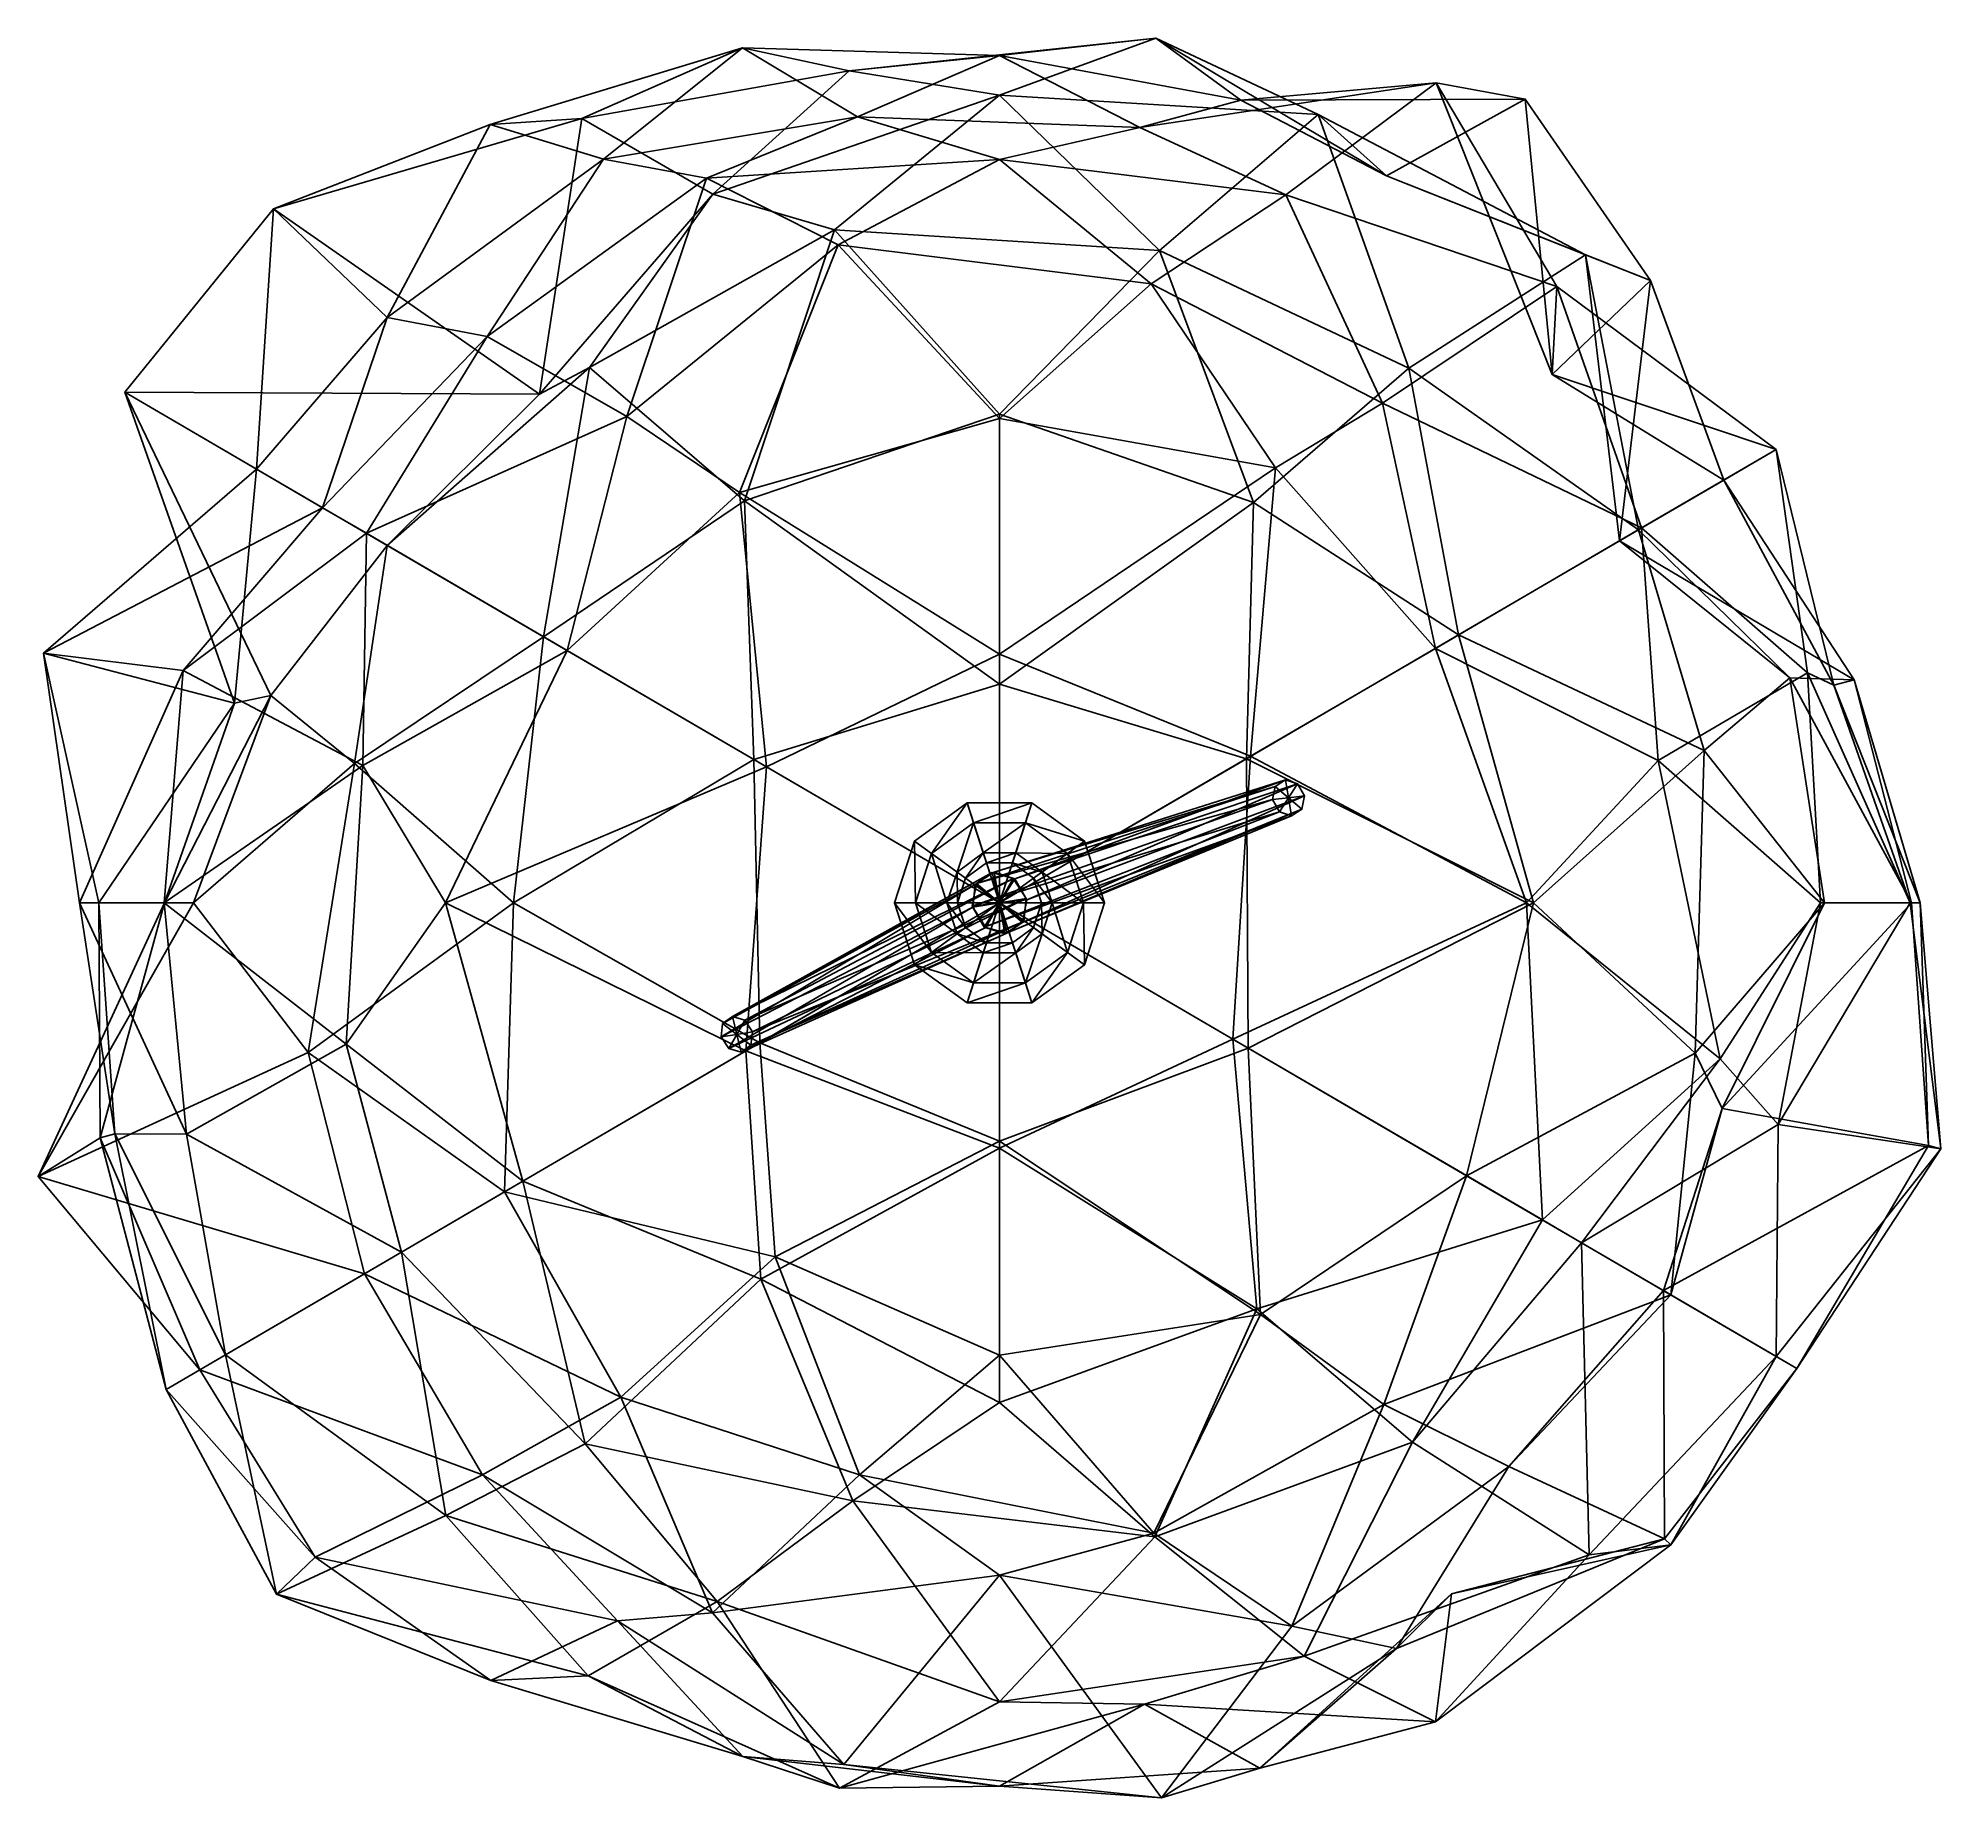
# Model space of a CAD drawing. Header units: metres. Extents: x -1.83 to 1.79, y -1.7 to 1.65.
import ezdxf

# ---------------------------------------------------------------- set-up
doc = ezdxf.new("R2010")
doc.units = ezdxf.units.M
doc.layers.add('XARCH', color=2, linetype='Continuous')

msp = doc.modelspace()

# ---------------------------------------------------------------- linework, layer by layer
at = {"layer": 'XARCH'}
for points in [[(0, 1.6124, 3.6), (0.2976, 1.6455, 3.2121), (-0.2863, 1.5831, 3.2268)], [(0.2976, 1.6455, 3.2121), (0, 1.5368, 2.7899), (-0.2863, 1.5831, 3.2268)], [(0, 1.6124, 3.6), (0.4594, 1.5271, 3.6), (0.2976, 1.6455, 3.2121)], [(0.2976, 1.6455, 3.2121), (0.6066, 1.4999, 2.8093), (0, 1.5368, 2.7899)], [(0.2976, 1.6455, 3.2121), (0.7367, 1.3833, 3.2445), (0.6066, 1.4999, 2.8093)], [(0.4594, 1.5271, 3.6), (0.7367, 1.3833, 3.2445), (0.2976, 1.6455, 3.2121)], [(-0.9692, 1.4811, 3.6), (-0.7536, 1.4151, 3.9636), (-0.4894, 1.627, 3.6)], [(-0.9692, 1.4811, 3.6), (-0.4894, 1.627, 3.6), (-0.7949, 1.4927, 3.2164)], [(-0.4894, 1.627, 3.6), (-0.2863, 1.5831, 3.2268), (-0.7949, 1.4927, 3.2164)], [(-0.7536, 1.4151, 3.9636), (-0.2705, 1.4955, 3.9526), (-0.4894, 1.627, 3.6)], [(-0.4894, 1.627, 3.6), (-0.2705, 1.4955, 3.9526), (0, 1.6124, 3.6)], [(-0.4894, 1.627, 3.6), (0, 1.6124, 3.6), (-0.2863, 1.5831, 3.2268)], [(-0.2705, 1.4955, 3.9526), (0.2669, 1.4755, 3.9478), (0, 1.6124, 3.6)], [(0, 1.6124, 3.6), (0.2669, 1.4755, 3.9478), (0.4594, 1.5271, 3.6)], [(-0.7949, 1.4927, 3.2164), (-0.2863, 1.5831, 3.2268), (-0.5455, 1.3488, 2.889)], [(-0.2863, 1.5831, 3.2268), (0, 1.5368, 2.7899), (-0.5455, 1.3488, 2.889)], [(0.2669, 1.4755, 3.9478), (0.5448, 1.3472, 4.3102), (0.831, 1.5604, 4.001)], [(0.2669, 1.4755, 3.9478), (0.831, 1.5604, 4.001), (0.4594, 1.5271, 3.6)], [(0.4594, 1.5271, 3.6), (0.831, 1.5604, 4.001), (1.0007, 1.5293, 3.6)], [(0.831, 1.5604, 4.001), (0.5448, 1.3472, 4.3102), (1.0605, 1.1726, 4.2181)], [(1.0007, 1.5293, 3.6), (0.831, 1.5604, 4.001), (1.052, 1.0054, 3.7962)], [(0.831, 1.5604, 4.001), (1.0605, 1.1726, 4.2181), (1.052, 1.0054, 3.7962)], [(-0.5455, 1.3488, 2.889), (0, 1.5368, 2.7899), (-0.3139, 1.2805, 2.4948)], [(0, 1.5368, 2.7899), (0.3043, 1.2415, 2.5284), (-0.3139, 1.2805, 2.4948)], [(0, 1.5368, 2.7899), (0.6066, 1.4999, 2.8093), (0.3043, 1.2415, 2.5284)], [(0.4594, 1.5271, 3.6), (1.0007, 1.5293, 3.6), (0.7367, 1.3833, 3.2445)], [(0.7367, 1.3833, 3.2445), (1.0007, 1.5293, 3.6), (1.2392, 1.1843, 3.3689)], [(1.052, 1.0054, 3.7962), (1.2392, 1.1843, 3.3689), (1.0007, 1.5293, 3.6)], [(-0.9692, 1.4811, 3.6), (-0.7949, 1.4927, 3.2164), (-1.382, 1.3208, 3.3423)], [(-0.7949, 1.4927, 3.2164), (-0.8754, 0.968, 3.0897), (-1.382, 1.3208, 3.3423)], [(-0.7949, 1.4927, 3.2164), (-0.5455, 1.3488, 2.889), (-0.8754, 0.968, 3.0897)], [(-0.7536, 1.4151, 3.9636), (-0.5578, 1.3792, 4.327), (-0.2705, 1.4955, 3.9526)], [(-0.5578, 1.3792, 4.327), (0, 1.4143, 4.3456), (-0.2705, 1.4955, 3.9526)], [(0, 1.4143, 4.3456), (0.2669, 1.4755, 3.9478), (-0.2705, 1.4955, 3.9526)], [(0.3043, 1.2415, 2.5284), (0.6066, 1.4999, 2.8093), (0.7793, 1.0172, 2.5842)], [(0.6066, 1.4999, 2.8093), (0.7367, 1.3833, 3.2445), (1.1154, 1.2334, 2.9498)], [(0.6066, 1.4999, 2.8093), (1.1154, 1.2334, 2.9498), (0.7793, 1.0172, 2.5842)], [(-0.9692, 1.4811, 3.6), (-1.382, 1.3208, 3.3423), (-1.1657, 1.1141, 3.8174)], [(-0.9692, 1.4811, 3.6), (-1.1657, 1.1141, 3.8174), (-0.7536, 1.4151, 3.9636)], [(0, 1.4143, 4.3456), (0.5448, 1.3472, 4.3102), (0.2669, 1.4755, 3.9478)], [(-1.1657, 1.1141, 3.8174), (-0.9748, 1.0779, 4.1682), (-0.7536, 1.4151, 3.9636)], [(-0.7536, 1.4151, 3.9636), (-0.9748, 1.0779, 4.1682), (-0.5578, 1.3792, 4.327)], [(-0.5578, 1.3792, 4.327), (-0.3069, 1.252, 4.6806), (0, 1.4143, 4.3456)], [(-0.3069, 1.252, 4.6806), (0.2887, 1.1778, 4.6165), (0, 1.4143, 4.3456)], [(0, 1.4143, 4.3456), (0.2887, 1.1778, 4.6165), (0.5448, 1.3472, 4.3102)], [(-0.9748, 1.0779, 4.1682), (-0.709, 0.9254, 4.5241), (-0.5578, 1.3792, 4.327)], [(-0.5578, 1.3792, 4.327), (-0.709, 0.9254, 4.5241), (-0.3069, 1.252, 4.6806)], [(0.7367, 1.3833, 3.2445), (1.2392, 1.1843, 3.3689), (1.1154, 1.2334, 2.9498)], [(-0.5455, 1.3488, 2.889), (-0.7805, 1.0187, 2.5827), (-0.8754, 0.968, 3.0897)], [(-0.5455, 1.3488, 2.889), (-0.3139, 1.2805, 2.4948), (-0.7805, 1.0187, 2.5827)], [(0.5448, 1.3472, 4.3102), (0.2887, 1.1778, 4.6165), (0.7287, 0.9511, 4.5498)], [(0.5448, 1.3472, 4.3102), (0.7287, 0.9511, 4.5498), (1.0605, 1.1726, 4.2181)], [(-1.382, 1.3208, 3.3423), (-0.8754, 0.968, 3.0897), (-1.6645, 0.9715, 3.0879)], [(-1.382, 1.3208, 3.3423), (-1.6645, 0.9715, 3.0879), (-1.414, 0.8254, 3.6)], [(-1.382, 1.3208, 3.3423), (-1.414, 0.8254, 3.6), (-1.1657, 1.1141, 3.8174)], [(-0.3139, 1.2805, 2.4948), (-0.4852, 0.7651, 2.3025), (-0.7805, 1.0187, 2.5827)], [(-0.3139, 1.2805, 2.4948), (0, 0.9301, 2.3164), (-0.4852, 0.7651, 2.3025)], [(-0.3139, 1.2805, 2.4948), (0.3043, 1.2415, 2.5284), (0, 0.9301, 2.3164)], [(-0.709, 0.9254, 4.5241), (-0.4951, 0.7806, 4.9238), (-0.3069, 1.252, 4.6806)], [(-0.3069, 1.252, 4.6806), (-0.4951, 0.7806, 4.9238), (0, 0.9217, 4.872)], [(-0.3069, 1.252, 4.6806), (0, 0.9217, 4.872), (0.2887, 1.1778, 4.6165)], [(0, 0.9301, 2.3164), (0.3043, 1.2415, 2.5284), (0.4831, 0.7618, 2.3081)], [(0.3043, 1.2415, 2.5284), (0.7793, 1.0172, 2.5842), (0.4831, 0.7618, 2.3081)], [(1.1154, 1.2334, 2.9498), (1.2163, 0.71, 2.7632), (0.7793, 1.0172, 2.5842)], [(1.1154, 1.2334, 2.9498), (1.2392, 1.1843, 3.3689), (1.1799, 0.6887, 3.237)], [(1.1154, 1.2334, 2.9498), (1.1799, 0.6887, 3.237), (1.2163, 0.71, 2.7632)], [(0.2887, 1.1778, 4.6165), (0, 0.9217, 4.872), (0.5252, 0.8281, 5.0044)], [(0.2887, 1.1778, 4.6165), (0.5252, 0.8281, 5.0044), (0.7287, 0.9511, 4.5498)], [(0.7287, 0.9511, 4.5498), (1.2221, 0.7134, 4.4409), (1.0605, 1.1726, 4.2181)], [(1.3784, 0.8046, 3.6), (1.2392, 1.1843, 3.3689), (1.052, 1.0054, 3.7962)], [(1.052, 1.0054, 3.7962), (1.0605, 1.1726, 4.2181), (1.478, 0.8627, 4.0548)], [(1.0605, 1.1726, 4.2181), (1.2221, 0.7134, 4.4409), (1.478, 0.8627, 4.0548)], [(1.3784, 0.8046, 3.6), (1.1799, 0.6887, 3.237), (1.2392, 1.1843, 3.3689)], [(-1.1657, 1.1141, 3.8174), (-1.414, 0.8254, 3.6), (-1.2882, 0.7519, 3.9964)], [(-1.1657, 1.1141, 3.8174), (-1.2882, 0.7519, 3.9964), (-0.9748, 1.0779, 4.1682)], [(-1.2882, 0.7519, 3.9964), (-1.2049, 0.7033, 4.429), (-0.9748, 1.0779, 4.1682)], [(-1.2049, 0.7033, 4.429), (-0.709, 0.9254, 4.5241), (-0.9748, 1.0779, 4.1682)], [(-0.7805, 1.0187, 2.5827), (-0.8676, 0.5064, 2.4691), (-1.1655, 0.6803, 2.7981)], [(-0.7805, 1.0187, 2.5827), (-1.1655, 0.6803, 2.7981), (-0.8754, 0.968, 3.0897)], [(-0.7805, 1.0187, 2.5827), (-0.4852, 0.7651, 2.3025), (-0.8676, 0.5064, 2.4691)], [(0.4831, 0.7618, 2.3081), (0.7793, 1.0172, 2.5842), (0.8734, 0.5098, 2.4616)], [(0.7793, 1.0172, 2.5842), (1.2163, 0.71, 2.7632), (0.8734, 0.5098, 2.4616)], [(1.478, 0.8627, 4.0548), (1.3784, 0.8046, 3.6), (1.052, 1.0054, 3.7962)], [(-1.6645, 0.9715, 3.0879), (-1.1655, 0.6803, 2.7981), (-1.3871, 0.3947, 3.038)], [(-0.8754, 0.968, 3.0897), (-1.1655, 0.6803, 2.7981), (-1.6645, 0.9715, 3.0879)], [(-1.6645, 0.9715, 3.0879), (-1.3871, 0.3947, 3.038), (-1.4557, 0.38, 3.3997)], [(-1.6645, 0.9715, 3.0879), (-1.4557, 0.38, 3.3997), (-1.414, 0.8254, 3.6)], [(0.7287, 0.9511, 4.5498), (0.5252, 0.8281, 5.0044), (0.8299, 0.4844, 4.6818)], [(0.7287, 0.9511, 4.5498), (0.8299, 0.4844, 4.6818), (1.2221, 0.7134, 4.4409)], [(-1.2049, 0.7033, 4.429), (-0.8227, 0.4802, 4.6723), (-0.709, 0.9254, 4.5241)], [(-0.709, 0.9254, 4.5241), (-0.8227, 0.4802, 4.6723), (-0.4951, 0.7806, 4.9238)], [(0, 0.9217, 4.872), (-0.4951, 0.7806, 4.9238), (0, 0.4734, 5.0214)], [(-0.4852, 0.7651, 2.3025), (0, 0.9301, 2.3164), (0, 0.4164, 2.3499)], [(0.4831, 0.7618, 2.3081), (0, 0.4164, 2.3499), (0, 0.9301, 2.3164)], [(0, 0.4734, 5.0214), (0.5252, 0.8281, 5.0044), (0, 0.9217, 4.872)], [(1.478, 0.8627, 4.0548), (1.2221, 0.7134, 4.4409), (1.5377, 0.4375, 4.223)], [(1.588, 0.4145, 3.8185), (1.3784, 0.8046, 3.6), (1.478, 0.8627, 4.0548)], [(1.5377, 0.4375, 4.223), (1.588, 0.4145, 3.8185), (1.478, 0.8627, 4.0548)], [(-1.414, 0.8254, 3.6), (-1.8197, 0.475, 3.8504), (-1.2882, 0.7519, 3.9964)], [(-1.4557, 0.38, 3.3997), (-1.8197, 0.475, 3.8504), (-1.414, 0.8254, 3.6)], [(0.4779, 0.279, 4.993), (0.5252, 0.8281, 5.0044), (0, 0.4734, 5.0214)], [(0.4779, 0.279, 4.993), (0.8299, 0.4844, 4.6818), (0.5252, 0.8281, 5.0044)], [(1.6263, 0.4245, 3.3762), (1.1799, 0.6887, 3.237), (1.3784, 0.8046, 3.6)], [(1.6263, 0.4245, 3.3762), (1.3784, 0.8046, 3.6), (1.588, 0.4145, 3.8185)], [(-0.8676, 0.5064, 2.4691), (-0.4852, 0.7651, 2.3025), (-0.4673, 0.2728, 2.238)], [(-0.4951, 0.7806, 4.9238), (-0.8227, 0.4802, 4.6723), (-0.4433, 0.2588, 4.8921)], [(-0.4951, 0.7806, 4.9238), (-0.4433, 0.2588, 4.8921), (0, 0.4734, 5.0214)], [(-0.4852, 0.7651, 2.3025), (0, 0.4164, 2.3499), (-0.4673, 0.2728, 2.238)], [(0.47, 0.2743, 2.2301), (0, 0.4164, 2.3499), (0.4831, 0.7618, 2.3081)], [(0.8734, 0.5098, 2.4616), (0.47, 0.2743, 2.2301), (0.4831, 0.7618, 2.3081)], [(-1.2882, 0.7519, 3.9964), (-1.8197, 0.475, 3.8504), (-1.5535, 0.442, 4.2294)], [(-1.2882, 0.7519, 3.9964), (-1.5535, 0.442, 4.2294), (-1.2049, 0.7033, 4.429)], [(-1.5535, 0.442, 4.2294), (-1.2115, 0.2618, 4.5644), (-1.2049, 0.7033, 4.429)], [(-1.2049, 0.7033, 4.429), (-1.2115, 0.2618, 4.5644), (-0.8227, 0.4802, 4.6723)], [(1.2221, 0.7134, 4.4409), (0.8299, 0.4844, 4.6818), (1.2538, 0.2709, 4.5981)], [(0.8734, 0.5098, 2.4616), (1.2163, 0.71, 2.7632), (1.3412, 0.2898, 2.5323)], [(1.2163, 0.71, 2.7632), (1.1799, 0.6887, 3.237), (1.5043, 0.428, 2.9905)], [(1.6263, 0.4245, 3.3762), (1.5043, 0.428, 2.9905), (1.1799, 0.6887, 3.237)], [(1.2163, 0.71, 2.7632), (1.5043, 0.428, 2.9905), (1.3412, 0.2898, 2.5323)], [(1.2221, 0.7134, 4.4409), (1.2538, 0.2709, 4.5981), (1.5377, 0.4375, 4.223)], [(-1.1655, 0.6803, 2.7981), (-1.2278, 0.2653, 2.6226), (-1.3871, 0.3947, 3.038)], [(-1.1655, 0.6803, 2.7981), (-0.8676, 0.5064, 2.4691), (-1.2278, 0.2653, 2.6226)], [(1.0163, 0, 2.2754), (0.47, 0.2743, 2.2301), (0.8734, 0.5098, 2.4616)], [(1.3412, 0.2898, 2.5323), (1.0163, 0, 2.2754), (0.8734, 0.5098, 2.4616)], [(-1.8197, 0.475, 3.8504), (-1.7139, 0, 3.6), (-1.7509, 0, 4.0007)], [(-1.8197, 0.475, 3.8504), (-1.7509, 0, 4.0007), (-1.5535, 0.442, 4.2294)], [(-1.4557, 0.38, 3.3997), (-1.7139, 0, 3.6), (-1.8197, 0.475, 3.8504)], [(-1.2278, 0.2653, 2.6226), (-0.8676, 0.5064, 2.4691), (-0.9251, 0, 2.3942)], [(-0.8227, 0.4802, 4.6723), (-1.2115, 0.2618, 4.5644), (-1.0541, 0, 4.9739)], [(-0.8227, 0.4802, 4.6723), (-1.0541, 0, 4.9739), (-0.4433, 0.2588, 4.8921)], [(-0.8676, 0.5064, 2.4691), (-0.4673, 0.2728, 2.238), (-0.9251, 0, 2.3942)], [(0, 0.4734, 5.0214), (-0.4433, 0.2588, 4.8921), (0, 0, 4.9706)], [(0, 0, 4.9706), (0.4779, 0.279, 4.993), (0, 0.4734, 5.0214)], [(1.0028, 0, 4.907), (0.8299, 0.4844, 4.6818), (0.4779, 0.279, 4.993)], [(1.0028, 0, 4.907), (1.2538, 0.2709, 4.5981), (0.8299, 0.4844, 4.6818)], [(-1.5535, 0.442, 4.2294), (-1.7509, 0, 4.0007), (-1.5898, 0, 4.3915)], [(-1.5535, 0.442, 4.2294), (-1.5898, 0, 4.3915), (-1.2115, 0.2618, 4.5644)], [(1.5377, 0.4375, 4.223), (1.2538, 0.2709, 4.5981), (1.5627, 0, 4.378)], [(1.5627, 0, 4.378), (1.7332, 0, 3.9966), (1.5377, 0.4375, 4.223)], [(1.7332, 0, 3.9966), (1.588, 0.4145, 3.8185), (1.5377, 0.4375, 4.223)], [(-0.4673, 0.2728, 2.238), (0, 0.4164, 2.3499), (0, 0, 2.0478)], [(0.47, 0.2743, 2.2301), (0, 0, 2.0478), (0, 0.4164, 2.3499)], [(1.3412, 0.2898, 2.5323), (1.5043, 0.428, 2.9905), (1.5702, 0, 2.8182)], [(1.7356, 0, 3.2028), (1.5702, 0, 2.8182), (1.5043, 0.428, 2.9905)], [(1.7356, 0, 3.2028), (1.5043, 0.428, 2.9905), (1.6263, 0.4245, 3.3762)], [(1.7524, 0, 3.6), (1.6263, 0.4245, 3.3762), (1.588, 0.4145, 3.8185)], [(1.7332, 0, 3.9966), (1.7524, 0, 3.6), (1.588, 0.4145, 3.8185)], [(1.7524, 0, 3.6), (1.7356, 0, 3.2028), (1.6263, 0.4245, 3.3762)], [(-1.4557, 0.38, 3.3997), (-1.589, 0, 3.2364), (-1.7139, 0, 3.6)], [(-1.3871, 0.3947, 3.038), (-1.5342, 0, 2.8362), (-1.589, 0, 3.2364)], [(-1.3871, 0.3947, 3.038), (-1.589, 0, 3.2364), (-1.4557, 0.38, 3.3997)], [(-1.3871, 0.3947, 3.038), (-1.2278, 0.2653, 2.6226), (-1.5342, 0, 2.8362)], [(1.3238, -0.2861, 2.5462), (1.0163, 0, 2.2754), (1.3412, 0.2898, 2.5323)], [(1.5702, 0, 2.8182), (1.3238, -0.2861, 2.5462), (1.3412, 0.2898, 2.5323)], [(-1.2115, 0.2618, 4.5644), (-1.5898, 0, 4.3915), (-1.2435, -0.2687, 4.5899)], [(-1.5342, 0, 2.8362), (-1.2278, 0.2653, 2.6226), (-1.3158, -0.2843, 2.5525)], [(-1.2278, 0.2653, 2.6226), (-0.9251, 0, 2.3942), (-1.3158, -0.2843, 2.5525)], [(-1.2115, 0.2618, 4.5644), (-1.2435, -0.2687, 4.5899), (-1.0541, 0, 4.9739)], [(-1.0541, 0, 4.9739), (-0.4825, -0.2816, 5.0063), (-0.4433, 0.2588, 4.8921)], [(-0.4673, 0.2728, 2.238), (-0.4564, -0.2664, 2.2698), (-0.9251, 0, 2.3942)], [(-0.4433, 0.2588, 4.8921), (-0.4825, -0.2816, 5.0063), (0, 0, 4.9706)], [(-0.4673, 0.2728, 2.238), (0, 0, 2.0478), (-0.4564, -0.2664, 2.2698)], [(0.4442, -0.2593, 4.8945), (0.4779, 0.279, 4.993), (0, 0, 4.9706)], [(0.4731, -0.2762, 2.2211), (0, 0, 2.0478), (0.47, 0.2743, 2.2301)], [(1.0028, 0, 4.907), (0.4779, 0.279, 4.993), (0.4442, -0.2593, 4.8945)], [(0.4731, -0.2762, 2.2211), (0.47, 0.2743, 2.2301), (1.0163, 0, 2.2754)], [(1.3715, -0.2964, 4.6918), (1.2538, 0.2709, 4.5981), (1.0028, 0, 4.907)], [(1.3715, -0.2964, 4.6918), (1.5627, 0, 4.378), (1.2538, 0.2709, 4.5981)], [(-0.0104, 0.0588, 1.8939), (-0.0439, 0.0373, 1.9167), (0.5244, 0.2217, 2.9097)], [(-0.0439, 0.0373, 1.9167), (0.5198, 0.1965, 2.9173), (0.5244, 0.2217, 2.9097)], [(0.0293, 0.0459, 1.8747), (-0.0104, 0.0588, 1.8939), (0.544, 0.2343, 2.8965)], [(-0.0104, 0.0588, 1.8939), (0.5244, 0.2217, 2.9097), (0.544, 0.2343, 2.8965)], [(0.0293, 0.0459, 1.8747), (0.544, 0.2343, 2.8965), (0.5671, 0.2267, 2.8853)], [(0.0518, 0.0061, 1.8703), (0.0293, 0.0459, 1.8747), (0.5671, 0.2267, 2.8853)], [(0.0518, 0.0061, 1.8703), (0.5671, 0.2267, 2.8853), (0.5802, 0.2035, 2.8827)], [(0.55, 0.2, 2.9), (0.5244, 0.2217, 2.9097), (0.5198, 0.1965, 2.9173)], [(0.55, 0.2, 2.9), (0.544, 0.2343, 2.8965), (0.5244, 0.2217, 2.9097)], [(0.55, 0.2, 2.9), (0.5671, 0.2267, 2.8853), (0.544, 0.2343, 2.8965)], [(0.55, 0.2, 2.9), (0.5802, 0.2035, 2.8827), (0.5671, 0.2267, 2.8853)], [(-0.0618, 0.1902), (-0.1618, 0.1176), (-0.1294, 0.094, 0.25)], [(0, 0), (-0.1618, 0.1176), (-0.0618, 0.1902)], [(-0.0618, 0.1902), (-0.1294, 0.094, 0.25), (-0.0494, 0.1522, 0.25)], [(0.0618, 0.1902), (-0.0618, 0.1902), (-0.0494, 0.1522, 0.25)], [(0, 0), (-0.0618, 0.1902), (0.0618, 0.1902)], [(-0.0439, 0.0373, 1.9167), (-0.0518, -0.0061, 1.9297), (0.5198, 0.1965, 2.9173)], [(-0.0518, -0.0061, 1.9297), (0.5329, 0.1733, 2.9147), (0.5198, 0.1965, 2.9173)], [(0.0618, 0.1902), (-0.0494, 0.1522, 0.25), (0.0494, 0.1522, 0.25)], [(0, 0), (0.0618, 0.1902), (0.1618, 0.1176)], [(0.0439, -0.0373, 1.8833), (0.0518, 0.0061, 1.8703), (0.5802, 0.2035, 2.8827)], [(0.0439, -0.0373, 1.8833), (0.5802, 0.2035, 2.8827), (0.5756, 0.1783, 2.8903)], [(0.1618, 0.1176), (0.0618, 0.1902), (0.0494, 0.1522, 0.25)], [(0.55, 0.2, 2.9), (0.5198, 0.1965, 2.9173), (0.5329, 0.1733, 2.9147)], [(0.55, 0.2, 2.9), (0.5329, 0.1733, 2.9147), (0.556, 0.1657, 2.9035)], [(0.55, 0.2, 2.9), (0.5756, 0.1783, 2.8903), (0.5802, 0.2035, 2.8827)], [(0.55, 0.2, 2.9), (0.556, 0.1657, 2.9035), (0.5756, 0.1783, 2.8903)], [(-0.0494, 0.1522, 0.25), (-0.1294, 0.094, 0.25), (-0.0809, 0.0588, 1.44)], [(-0.0494, 0.1522, 0.25), (-0.0809, 0.0588, 1.44), (-0.0309, 0.0951, 1.44)], [(-0.0518, -0.0061, 1.9297), (-0.0293, -0.0459, 1.9253), (0.5329, 0.1733, 2.9147)], [(0.0494, 0.1522, 0.25), (-0.0494, 0.1522, 0.25), (-0.0309, 0.0951, 1.44)], [(0.0494, 0.1522, 0.25), (-0.0309, 0.0951, 1.44), (0.0309, 0.0951, 1.44)], [(-0.0293, -0.0459, 1.9253), (0.556, 0.1657, 2.9035), (0.5329, 0.1733, 2.9147)], [(-0.0293, -0.0459, 1.9253), (0.0104, -0.0588, 1.9061), (0.556, 0.1657, 2.9035)], [(0.0104, -0.0588, 1.9061), (0.0439, -0.0373, 1.8833), (0.5756, 0.1783, 2.8903)], [(0.0104, -0.0588, 1.9061), (0.5756, 0.1783, 2.8903), (0.556, 0.1657, 2.9035)], [(0.1294, 0.094, 0.25), (0.0494, 0.1522, 0.25), (0.0309, 0.0951, 1.44)], [(0.1618, 0.1176), (0.0494, 0.1522, 0.25), (0.1294, 0.094, 0.25)], [(-0.1618, 0.1176), (-0.2, 0), (-0.16, 0, 0.25)], [(0, 0), (-0.2, 0), (-0.1618, 0.1176)], [(-0.1618, 0.1176), (-0.16, 0, 0.25), (-0.1294, 0.094, 0.25)], [(0, 0), (0.1618, 0.1176), (0.2, 0)], [(0.2, 0), (0.1618, 0.1176), (0.1294, 0.094, 0.25)], [(-0.1294, 0.094, 0.25), (-0.16, 0, 0.25), (-0.1, 0, 1.44)], [(-0.1294, 0.094, 0.25), (-0.1, 0, 1.44), (-0.0809, 0.0588, 1.44)], [(-0.0309, 0.0951, 1.44), (-0.0809, 0.0588, 1.44), (-0.0647, 0.047, 2.4)], [(-0.0309, 0.0951, 1.44), (-0.0647, 0.047, 2.4), (-0.0247, 0.0761, 2.4)], [(0, 0, 2.4), (-0.0247, 0.0761, 2.4), (-0.0647, 0.047, 2.4)], [(0.0309, 0.0951, 1.44), (-0.0309, 0.0951, 1.44), (-0.0247, 0.0761, 2.4)], [(0.0309, 0.0951, 1.44), (-0.0247, 0.0761, 2.4), (0.0247, 0.0761, 2.4)], [(0, 0, 2.4), (0.0247, 0.0761, 2.4), (-0.0247, 0.0761, 2.4)], [(0, 0, 2.4), (0.0647, 0.047, 2.4), (0.0247, 0.0761, 2.4)], [(0.0809, 0.0588, 1.44), (0.0309, 0.0951, 1.44), (0.0247, 0.0761, 2.4)], [(0.0809, 0.0588, 1.44), (0.0247, 0.0761, 2.4), (0.0647, 0.047, 2.4)], [(0.1294, 0.094, 0.25), (0.0309, 0.0951, 1.44), (0.0809, 0.0588, 1.44)], [(0.16, 0, 0.25), (0.1294, 0.094, 0.25), (0.0809, 0.0588, 1.44)], [(0.2, 0), (0.1294, 0.094, 0.25), (0.16, 0, 0.25)], [(-0.0142, 0.0577, 2.1082), (-0.0461, 0.035, 2.0842), (-0.5269, -0.2296, 2.9908)], [(-0.0142, 0.0577, 2.1082), (-0.5269, -0.2296, 2.9908), (-0.5083, -0.2163, 3.0048)], [(0.026, 0.0466, 2.1274), (-0.0142, 0.0577, 2.1082), (-0.5083, -0.2163, 3.0048)], [(0.026, 0.0466, 2.1274), (-0.5083, -0.2163, 3.0048), (-0.4848, -0.2228, 3.016)], [(0.051, 0.0082, 2.1306), (0.026, 0.0466, 2.1274), (-0.4848, -0.2228, 3.016)], [(-0.0809, 0.0588, 1.44), (-0.1, 0, 1.44), (-0.08, 0, 2.4)], [(-0.0809, 0.0588, 1.44), (-0.08, 0, 2.4), (-0.0647, 0.047, 2.4)], [(0, 0, 2.4), (-0.0647, 0.047, 2.4), (-0.08, 0, 2.4)], [(0, 0, 1.9), (-0.0518, -0.0061, 1.9297), (-0.0439, 0.0373, 1.9167)], [(0, 0, 2.1), (-0.0461, 0.035, 2.0842), (-0.0142, 0.0577, 2.1082)], [(0, 0, 1.9), (-0.0439, 0.0373, 1.9167), (-0.0104, 0.0588, 1.8939)], [(0, 0, 2.1), (-0.0142, 0.0577, 2.1082), (0.026, 0.0466, 2.1274)], [(0, 0, 1.9), (-0.0104, 0.0588, 1.8939), (0.0293, 0.0459, 1.8747)], [(0, 0, 2.4), (0.08, 0, 2.4), (0.0647, 0.047, 2.4)], [(0, 0, 2.1), (0.026, 0.0466, 2.1274), (0.051, 0.0082, 2.1306)], [(0, 0, 1.9), (0.0293, 0.0459, 1.8747), (0.0518, 0.0061, 1.8703)], [(0.1, 0, 1.44), (0.0809, 0.0588, 1.44), (0.0647, 0.047, 2.4)], [(0.1, 0, 1.44), (0.0647, 0.047, 2.4), (0.08, 0, 2.4)], [(0.16, 0, 0.25), (0.0809, 0.0588, 1.44), (0.1, 0, 1.44)], [(-1.589, 0, 3.2364), (-1.5342, 0, 2.8362), (-1.8298, -0.5206, 2.8587)], [(-1.589, 0, 3.2364), (-1.8298, -0.5206, 2.8587), (-1.7117, -0.4468, 3.3645)], [(-1.3158, -0.2843, 2.5525), (-1.8298, -0.5206, 2.8587), (-1.5342, 0, 2.8362)], [(-1.5898, 0, 4.3915), (-1.7509, 0, 4.0007), (-1.547, -0.4402, 4.2268)], [(-1.7509, 0, 4.0007), (-1.7139, 0, 3.6), (-1.6835, -0.4395, 3.8317)], [(-1.7509, 0, 4.0007), (-1.6835, -0.4395, 3.8317), (-1.547, -0.4402, 4.2268)], [(-1.7139, 0, 3.6), (-1.589, 0, 3.2364), (-1.7117, -0.4468, 3.3645)], [(-1.7139, 0, 3.6), (-1.7117, -0.4468, 3.3645), (-1.6835, -0.4395, 3.8317)], [(-1.547, -0.4402, 4.2268), (-1.2435, -0.2687, 4.5899), (-1.5898, 0, 4.3915)], [(-1.3158, -0.2843, 2.5525), (-0.9251, 0, 2.3942), (-0.9418, -0.5497, 2.3725)], [(-1.0541, 0, 4.9739), (-1.2435, -0.2687, 4.5899), (-0.9069, -0.5293, 4.782)], [(-1.0541, 0, 4.9739), (-0.9069, -0.5293, 4.782), (-0.4825, -0.2816, 5.0063)], [(-0.9251, 0, 2.3942), (-0.4564, -0.2664, 2.2698), (-0.9418, -0.5497, 2.3725)], [(-0.0461, 0.035, 2.0842), (-0.051, -0.0082, 2.0694), (-0.5297, -0.2548, 2.9822)], [(-0.0461, 0.035, 2.0842), (-0.5297, -0.2548, 2.9822), (-0.5269, -0.2296, 2.9908)], [(0.051, 0.0082, 2.1306), (-0.4848, -0.2228, 3.016), (-0.4703, -0.2452, 3.0178)], [(0, 0, 4.9706), (-0.4825, -0.2816, 5.0063), (0, -0.4663, 5.0001)], [(0.0461, -0.035, 2.1158), (0.051, 0.0082, 2.1306), (-0.4703, -0.2452, 3.0178)], [(-0.4564, -0.2664, 2.2698), (0, 0, 2.0478), (0, -0.4533, 2.2389)], [(-0.2, 0), (-0.1618, -0.1176), (-0.1294, -0.094, 0.25)], [(-0.2, 0), (-0.1294, -0.094, 0.25), (-0.16, 0, 0.25)], [(0, 0), (-0.1618, -0.1176), (-0.2, 0)], [(0, 0), (-0.0618, -0.1902), (-0.1618, -0.1176)], [(-0.16, 0, 0.25), (-0.1294, -0.094, 0.25), (-0.0809, -0.0588, 1.44)], [(-0.16, 0, 0.25), (-0.0809, -0.0588, 1.44), (-0.1, 0, 1.44)], [(-0.1, 0, 1.44), (-0.0809, -0.0588, 1.44), (-0.0647, -0.047, 2.4)], [(-0.1, 0, 1.44), (-0.0647, -0.047, 2.4), (-0.08, 0, 2.4)], [(0, 0, 2.4), (-0.08, 0, 2.4), (-0.0647, -0.047, 2.4)], [(0, 0, 2.4), (-0.0647, -0.047, 2.4), (-0.0247, -0.0761, 2.4)], [(0, 0), (0.0618, -0.1902), (-0.0618, -0.1902)], [(0, 0, 1.9), (-0.0293, -0.0459, 1.9253), (-0.0518, -0.0061, 1.9297)], [(0, 0, 2.1), (-0.051, -0.0082, 2.0694), (-0.0461, 0.035, 2.0842)], [(0, 0, 2.1), (-0.026, -0.0466, 2.0726), (-0.051, -0.0082, 2.0694)], [(0, 0, 1.9), (0.0104, -0.0588, 1.9061), (-0.0293, -0.0459, 1.9253)], [(0, 0, 2.1), (0.0142, -0.0577, 2.0918), (-0.026, -0.0466, 2.0726)], [(0, 0, 2.4), (-0.0247, -0.0761, 2.4), (0.0247, -0.0761, 2.4)], [(0, 0, 2.1), (0.051, 0.0082, 2.1306), (0.0461, -0.035, 2.1158)], [(0, 0, 1.9), (0.0518, 0.0061, 1.8703), (0.0439, -0.0373, 1.8833)], [(0, 0), (0.1618, -0.1176), (0.0618, -0.1902)], [(0, 0), (0.2, 0), (0.1618, -0.1176)], [(0, 0, 2.4), (0.0247, -0.0761, 2.4), (0.0647, -0.047, 2.4)], [(0, 0, 2.4), (0.0647, -0.047, 2.4), (0.08, 0, 2.4)], [(0, -0.4663, 5.0001), (0.4442, -0.2593, 4.8945), (0, 0, 4.9706)], [(0.4731, -0.2762, 2.2211), (0, -0.4533, 2.2389), (0, 0, 2.0478)], [(0, 0, 1.9), (0.0439, -0.0373, 1.8833), (0.0104, -0.0588, 1.9061)], [(0, 0, 2.1), (0.0461, -0.035, 2.1158), (0.0142, -0.0577, 2.0918)], [(0.0809, -0.0588, 1.44), (0.08, 0, 2.4), (0.0647, -0.047, 2.4)], [(0.0809, -0.0588, 1.44), (0.1, 0, 1.44), (0.08, 0, 2.4)], [(0.1294, -0.094, 0.25), (0.1, 0, 1.44), (0.0809, -0.0588, 1.44)], [(0.1294, -0.094, 0.25), (0.16, 0, 0.25), (0.1, 0, 1.44)], [(0.1618, -0.1176), (0.16, 0, 0.25), (0.1294, -0.094, 0.25)], [(0.1618, -0.1176), (0.2, 0), (0.16, 0, 0.25)], [(1.0334, -0.6032, 4.947), (1.0028, 0, 4.907), (0.4442, -0.2593, 4.8945)], [(0.889, -0.5189, 2.4413), (0.4731, -0.2762, 2.2211), (1.0163, 0, 2.2754)], [(1.3238, -0.2861, 2.5462), (0.889, -0.5189, 2.4413), (1.0163, 0, 2.2754)], [(1.0334, -0.6032, 4.947), (1.3715, -0.2964, 4.6918), (1.0028, 0, 4.907)], [(1.3755, -0.3914, 3.0427), (1.3238, -0.2861, 2.5462), (1.5702, 0, 2.8182)], [(1.482, -0.4217, 4.2005), (1.5627, 0, 4.378), (1.3715, -0.2964, 4.6918)], [(1.3755, -0.3914, 3.0427), (1.5702, 0, 2.8182), (1.7356, 0, 3.2028)], [(1.3755, -0.3914, 3.0427), (1.7356, 0, 3.2028), (1.7682, -0.4616, 3.3567)], [(1.482, -0.4217, 4.2005), (1.7332, 0, 3.9966), (1.5627, 0, 4.378)], [(1.7917, -0.4677, 3.8465), (1.7332, 0, 3.9966), (1.482, -0.4217, 4.2005)], [(1.7917, -0.4677, 3.8465), (1.7524, 0, 3.6), (1.7332, 0, 3.9966)], [(1.7682, -0.4616, 3.3567), (1.7356, 0, 3.2028), (1.7524, 0, 3.6)], [(1.7682, -0.4616, 3.3567), (1.7524, 0, 3.6), (1.7917, -0.4677, 3.8465)], [(-0.051, -0.0082, 2.0694), (-0.5152, -0.2772, 2.984), (-0.5297, -0.2548, 2.9822)], [(-0.051, -0.0082, 2.0694), (-0.026, -0.0466, 2.0726), (-0.5152, -0.2772, 2.984)], [(0.0142, -0.0577, 2.0918), (0.0461, -0.035, 2.1158), (-0.4731, -0.2704, 3.0092)], [(0.0461, -0.035, 2.1158), (-0.4703, -0.2452, 3.0178), (-0.4731, -0.2704, 3.0092)], [(-0.026, -0.0466, 2.0726), (-0.4917, -0.2837, 2.9952), (-0.5152, -0.2772, 2.984)], [(-0.026, -0.0466, 2.0726), (0.0142, -0.0577, 2.0918), (-0.4917, -0.2837, 2.9952)], [(0.0142, -0.0577, 2.0918), (-0.4731, -0.2704, 3.0092), (-0.4917, -0.2837, 2.9952)], [(-0.1294, -0.094, 0.25), (-0.0309, -0.0951, 1.44), (-0.0809, -0.0588, 1.44)], [(-0.0809, -0.0588, 1.44), (-0.0247, -0.0761, 2.4), (-0.0647, -0.047, 2.4)], [(-0.0809, -0.0588, 1.44), (-0.0309, -0.0951, 1.44), (-0.0247, -0.0761, 2.4)], [(0.0309, -0.0951, 1.44), (0.0647, -0.047, 2.4), (0.0247, -0.0761, 2.4)], [(0.0309, -0.0951, 1.44), (0.0809, -0.0588, 1.44), (0.0647, -0.047, 2.4)], [(0.0494, -0.1522, 0.25), (0.0809, -0.0588, 1.44), (0.0309, -0.0951, 1.44)], [(0.0494, -0.1522, 0.25), (0.1294, -0.094, 0.25), (0.0809, -0.0588, 1.44)], [(-0.1618, -0.1176), (-0.0494, -0.1522, 0.25), (-0.1294, -0.094, 0.25)], [(-0.1294, -0.094, 0.25), (-0.0494, -0.1522, 0.25), (-0.0309, -0.0951, 1.44)], [(-0.0494, -0.1522, 0.25), (0.0494, -0.1522, 0.25), (0.0309, -0.0951, 1.44)], [(-0.0494, -0.1522, 0.25), (0.0309, -0.0951, 1.44), (-0.0309, -0.0951, 1.44)], [(-0.0309, -0.0951, 1.44), (0.0309, -0.0951, 1.44), (0.0247, -0.0761, 2.4)], [(-0.0309, -0.0951, 1.44), (0.0247, -0.0761, 2.4), (-0.0247, -0.0761, 2.4)], [(0.0618, -0.1902), (0.1294, -0.094, 0.25), (0.0494, -0.1522, 0.25)], [(0.0618, -0.1902), (0.1618, -0.1176), (0.1294, -0.094, 0.25)], [(-0.1618, -0.1176), (-0.0618, -0.1902), (-0.0494, -0.1522, 0.25)], [(-0.0618, -0.1902), (0.0618, -0.1902), (0.0494, -0.1522, 0.25)], [(-0.0618, -0.1902), (0.0494, -0.1522, 0.25), (-0.0494, -0.1522, 0.25)], [(-0.5, -0.25, 3), (-0.5083, -0.2163, 3.0048), (-0.5269, -0.2296, 2.9908)], [(-0.5, -0.25, 3), (-0.4848, -0.2228, 3.016), (-0.5083, -0.2163, 3.0048)], [(-0.5, -0.25, 3), (-0.5269, -0.2296, 2.9908), (-0.5297, -0.2548, 2.9822)], [(-0.5, -0.25, 3), (-0.5297, -0.2548, 2.9822), (-0.5152, -0.2772, 2.984)], [(-0.5, -0.25, 3), (-0.5152, -0.2772, 2.984), (-0.4917, -0.2837, 2.9952)], [(-0.5, -0.25, 3), (-0.4703, -0.2452, 3.0178), (-0.4848, -0.2228, 3.016)], [(-0.5, -0.25, 3), (-0.4731, -0.2704, 3.0092), (-0.4703, -0.2452, 3.0178)], [(-0.5, -0.25, 3), (-0.4917, -0.2837, 2.9952), (-0.4731, -0.2704, 3.0092)], [(-1.2086, -0.7054, 2.7685), (-1.8298, -0.5206, 2.8587), (-1.3158, -0.2843, 2.5525)], [(-1.1382, -0.6644, 4.3831), (-1.2435, -0.2687, 4.5899), (-1.547, -0.4402, 4.2268)], [(-0.9418, -0.5497, 2.3725), (-1.2086, -0.7054, 2.7685), (-1.3158, -0.2843, 2.5525)], [(-1.1382, -0.6644, 4.3831), (-0.9069, -0.5293, 4.782), (-1.2435, -0.2687, 4.5899)], [(-0.9418, -0.5497, 2.3725), (-0.4564, -0.2664, 2.2698), (-0.4268, -0.673, 2.4586)], [(-0.4825, -0.2816, 5.0063), (-0.9069, -0.5293, 4.782), (-0.454, -0.7159, 4.814)], [(-0.4825, -0.2816, 5.0063), (-0.454, -0.7159, 4.814), (0, -0.4663, 5.0001)], [(-0.4564, -0.2664, 2.2698), (0, -0.4533, 2.2389), (-0.4268, -0.673, 2.4586)], [(0.4897, -0.7722, 4.9095), (0.4442, -0.2593, 4.8945), (0, -0.4663, 5.0001)], [(0.4967, -0.7832, 2.2717), (0, -0.4533, 2.2389), (0.4731, -0.2762, 2.2211)], [(0.4897, -0.7722, 4.9095), (1.0334, -0.6032, 4.947), (0.4442, -0.2593, 4.8945)], [(0.889, -0.5189, 2.4413), (0.4967, -0.7832, 2.2717), (0.4731, -0.2762, 2.2211)], [(1.2774, -0.7456, 2.7211), (0.889, -0.5189, 2.4413), (1.3238, -0.2861, 2.5462)], [(1.2774, -0.7456, 2.7211), (1.3238, -0.2861, 2.5462), (1.3755, -0.3914, 3.0427)], [(1.1074, -0.6464, 4.3619), (1.3715, -0.2964, 4.6918), (1.0334, -0.6032, 4.947)], [(1.482, -0.4217, 4.2005), (1.3715, -0.2964, 4.6918), (1.1074, -0.6464, 4.3619)], [(1.2637, -0.7376, 3.2112), (1.2774, -0.7456, 2.7211), (1.3755, -0.3914, 3.0427)], [(1.2637, -0.7376, 3.2112), (1.3755, -0.3914, 3.0427), (1.7682, -0.4616, 3.3567)], [(1.4784, -0.8629, 4.0549), (1.482, -0.4217, 4.2005), (1.1074, -0.6464, 4.3619)], [(1.4784, -0.8629, 4.0549), (1.7917, -0.4677, 3.8465), (1.482, -0.4217, 4.2005)], [(-1.7117, -0.4468, 3.3645), (-1.8298, -0.5206, 2.8587), (-1.5222, -0.8885, 3.1316)], [(-1.7117, -0.4468, 3.3645), (-1.586, -0.9257, 3.6), (-1.6835, -0.4395, 3.8317)], [(-1.7117, -0.4468, 3.3645), (-1.5222, -0.8885, 3.1316), (-1.586, -0.9257, 3.6)], [(-1.547, -0.4402, 4.2268), (-1.6835, -0.4395, 3.8317), (-1.4733, -0.86, 4.0533)], [(-1.6835, -0.4395, 3.8317), (-1.586, -0.9257, 3.6), (-1.4733, -0.86, 4.0533)], [(-1.4733, -0.86, 4.0533), (-1.1382, -0.6644, 4.3831), (-1.547, -0.4402, 4.2268)], [(0, -0.4663, 5.0001), (-0.454, -0.7159, 4.814), (0, -0.9504, 4.9116)], [(-0.4268, -0.673, 2.4586), (0, -0.4533, 2.2389), (0, -0.8602, 2.4129)], [(0.4967, -0.7832, 2.2717), (0, -0.8602, 2.4129), (0, -0.4533, 2.2389)], [(0, -0.9504, 4.9116), (0.4897, -0.7722, 4.9095), (0, -0.4663, 5.0001)], [(1.2637, -0.7376, 3.2112), (1.7682, -0.4616, 3.3567), (1.5177, -0.8859, 3.6)], [(1.5177, -0.8859, 3.6), (1.7917, -0.4677, 3.8465), (1.4784, -0.8629, 4.0549)], [(1.7682, -0.4616, 3.3567), (1.7917, -0.4677, 3.8465), (1.5177, -0.8859, 3.6)], [(-1.2086, -0.7054, 2.7685), (-1.5222, -0.8885, 3.1316), (-1.8298, -0.5206, 2.8587)], [(-0.7884, -1.029, 4.6276), (-0.9069, -0.5293, 4.782), (-1.1382, -0.6644, 4.3831)], [(-0.7884, -1.029, 4.6276), (-0.454, -0.7159, 4.814), (-0.9069, -0.5293, 4.782)], [(0.7313, -0.9545, 2.6468), (0.4967, -0.7832, 2.2717), (0.889, -0.5189, 2.4413)], [(0.7313, -0.9545, 2.6468), (0.889, -0.5189, 2.4413), (1.2774, -0.7456, 2.7211)], [(-0.7205, -0.9404, 2.6608), (-1.2086, -0.7054, 2.7685), (-0.9418, -0.5497, 2.3725)], [(-0.4268, -0.673, 2.4586), (-0.7205, -0.9404, 2.6608), (-0.9418, -0.5497, 2.3725)], [(0.7861, -1.026, 4.6246), (1.0334, -0.6032, 4.947), (0.4897, -0.7722, 4.9095)], [(1.1074, -0.6464, 4.3619), (1.0334, -0.6032, 4.947), (0.7861, -1.026, 4.6246)], [(1.1074, -0.6464, 4.3619), (0.7861, -1.026, 4.6246), (1.1219, -1.2406, 4.254)], [(1.4784, -0.8629, 4.0549), (1.1074, -0.6464, 4.3619), (1.1219, -1.2406, 4.254)], [(-1.054, -1.1655, 4.2144), (-1.1382, -0.6644, 4.3831), (-1.4733, -0.86, 4.0533)], [(-0.7884, -1.029, 4.6276), (-1.1382, -0.6644, 4.3831), (-1.054, -1.1655, 4.2144)], [(-0.2667, -1.088, 2.6609), (-0.7205, -0.9404, 2.6608), (-0.4268, -0.673, 2.4586)], [(0, -0.8602, 2.4129), (-0.2667, -1.088, 2.6609), (-0.4268, -0.673, 2.4586)], [(-0.9839, -1.088, 3.0265), (-1.5222, -0.8885, 3.1316), (-1.2086, -0.7054, 2.7685)], [(-0.9839, -1.088, 3.0265), (-1.2086, -0.7054, 2.7685), (-0.7205, -0.9404, 2.6608)], [(-0.2789, -1.1376, 4.5819), (-0.454, -0.7159, 4.814), (-0.7884, -1.029, 4.6276)], [(-0.2789, -1.1376, 4.5819), (0, -0.9504, 4.9116), (-0.454, -0.7159, 4.814)], [(0.7313, -0.9545, 2.6468), (1.2774, -0.7456, 2.7211), (0.9695, -1.072, 3.0349)], [(1.2657, -1.2097, 3.3639), (0.9695, -1.072, 3.0349), (1.2637, -0.7376, 3.2112)], [(0.9695, -1.072, 3.0349), (1.2774, -0.7456, 2.7211), (1.2637, -0.7376, 3.2112)], [(1.2657, -1.2097, 3.3639), (1.2637, -0.7376, 3.2112), (1.5177, -0.8859, 3.6)], [(0.2956, -1.2059, 4.6408), (0.4897, -0.7722, 4.9095), (0, -0.9504, 4.9116)], [(0.2939, -1.1989, 2.5653), (0, -0.8602, 2.4129), (0.4967, -0.7832, 2.2717)], [(0.2939, -1.1989, 2.5653), (0.4967, -0.7832, 2.2717), (0.7313, -0.9545, 2.6468)], [(0.7861, -1.026, 4.6246), (0.4897, -0.7722, 4.9095), (0.2956, -1.2059, 4.6408)], [(-1.4733, -0.86, 4.0533), (-1.586, -0.9257, 3.6), (-1.3762, -1.3152, 3.8567)], [(-1.3762, -1.3152, 3.8567), (-1.054, -1.1655, 4.2144), (-1.4733, -0.86, 4.0533)], [(0.2939, -1.1989, 2.5653), (-0.2667, -1.088, 2.6609), (0, -0.8602, 2.4129)], [(1.2779, -1.2213, 3.8383), (1.4784, -0.8629, 4.0549), (1.1219, -1.2406, 4.254)], [(1.2779, -1.2213, 3.8383), (1.5177, -0.8859, 3.6), (1.4784, -0.8629, 4.0549)], [(-1.586, -0.9257, 3.6), (-1.5222, -0.8885, 3.1316), (-1.3027, -1.245, 3.357)], [(-0.9839, -1.088, 3.0265), (-1.3027, -1.245, 3.357), (-1.5222, -0.8885, 3.1316)], [(1.2657, -1.2097, 3.3639), (1.5177, -0.8859, 3.6), (1.2779, -1.2213, 3.8383)], [(-1.586, -0.9257, 3.6), (-1.3027, -1.245, 3.357), (-1.3762, -1.3152, 3.8567)], [(-0.5462, -1.3506, 2.8881), (-0.9839, -1.088, 3.0265), (-0.7205, -0.9404, 2.6608)], [(-0.2667, -1.088, 2.6609), (-0.5462, -1.3506, 2.8881), (-0.7205, -0.9404, 2.6608)], [(0.2956, -1.2059, 4.6408), (0, -0.9504, 4.9116), (-0.2789, -1.1376, 4.5819)], [(0.5565, -1.3761, 2.8746), (0.2939, -1.1989, 2.5653), (0.7313, -0.9545, 2.6468)], [(0.5565, -1.3761, 2.8746), (0.7313, -0.9545, 2.6468), (0.9695, -1.072, 3.0349)], [(-0.5375, -1.3289, 4.3005), (-0.7884, -1.029, 4.6276), (-1.054, -1.1655, 4.2144)], [(-0.5375, -1.3289, 4.3005), (-0.2789, -1.1376, 4.5819), (-0.7884, -1.029, 4.6276)], [(0.5795, -1.433, 4.3554), (0.7861, -1.026, 4.6246), (0.2956, -1.2059, 4.6408)], [(1.1219, -1.2406, 4.254), (0.7861, -1.026, 4.6246), (0.5795, -1.433, 4.3554)], [(0.7555, -1.4186, 3.2355), (0.5565, -1.3761, 2.8746), (0.9695, -1.072, 3.0349)], [(0.7555, -1.4186, 3.2355), (0.9695, -1.072, 3.0349), (1.2657, -1.2097, 3.3639)], [(-0.7273, -1.3657, 3.2491), (-1.3027, -1.245, 3.357), (-0.9839, -1.088, 3.0265)], [(-0.5462, -1.3506, 2.8881), (-0.7273, -1.3657, 3.2491), (-0.9839, -1.088, 3.0265)], [(0, -1.2792, 2.9257), (-0.5462, -1.3506, 2.8881), (-0.2667, -1.088, 2.6609)], [(0, -1.2792, 2.9257), (-0.2667, -1.088, 2.6609), (0.2939, -1.1989, 2.5653)], [(0, -1.5202, 4.4014), (-0.2789, -1.1376, 4.5819), (-0.5375, -1.3289, 4.3005)], [(0.2956, -1.2059, 4.6408), (-0.2789, -1.1376, 4.5819), (0, -1.5202, 4.4014)], [(-0.7829, -1.4702, 3.9778), (-1.054, -1.1655, 4.2144), (-1.3762, -1.3152, 3.8567)], [(-0.7829, -1.4702, 3.9778), (-0.5375, -1.3289, 4.3005), (-1.054, -1.1655, 4.2144)], [(0.5565, -1.3761, 2.8746), (0, -1.2792, 2.9257), (0.2939, -1.1989, 2.5653)], [(0.5795, -1.433, 4.3554), (0.2956, -1.2059, 4.6408), (0, -1.5202, 4.4014)], [(0.86, -1.3142, 3.6), (0.7555, -1.4186, 3.2355), (1.2657, -1.2097, 3.3639)], [(0.86, -1.3142, 3.6), (1.2779, -1.2213, 3.8383), (0.8297, -1.558, 4.0004)], [(1.2779, -1.2213, 3.8383), (1.1219, -1.2406, 4.254), (0.8297, -1.558, 4.0004)], [(0.86, -1.3142, 3.6), (1.2657, -1.2097, 3.3639), (1.2779, -1.2213, 3.8383)], [(-1.3762, -1.3152, 3.8567), (-1.3027, -1.245, 3.357), (-0.9682, -1.4796, 3.6)], [(-0.7273, -1.3657, 3.2491), (-0.9682, -1.4796, 3.6), (-1.3027, -1.245, 3.357)], [(0.8297, -1.558, 4.0004), (1.1219, -1.2406, 4.254), (0.5795, -1.433, 4.3554)], [(-0.2965, -1.6394, 3.2135), (-0.5462, -1.3506, 2.8881), (0, -1.2792, 2.9257)], [(-0.2965, -1.6394, 3.2135), (0, -1.2792, 2.9257), (0.308, -1.7028, 3.1986)], [(0.308, -1.7028, 3.1986), (0, -1.2792, 2.9257), (0.5565, -1.3761, 2.8746)], [(-0.9682, -1.4796, 3.6), (-0.7829, -1.4702, 3.9778), (-1.3762, -1.3152, 3.8567)], [(-0.3046, -1.684, 3.997), (-0.5375, -1.3289, 4.3005), (-0.7829, -1.4702, 3.9778)], [(0, -1.5202, 4.4014), (-0.5375, -1.3289, 4.3005), (-0.3046, -1.684, 3.997)], [(0.86, -1.3142, 3.6), (0.8297, -1.558, 4.0004), (0.4952, -1.6462, 3.6)], [(0.86, -1.3142, 3.6), (0.4952, -1.6462, 3.6), (0.7555, -1.4186, 3.2355)], [(-0.4885, -1.624, 3.6), (-0.9682, -1.4796, 3.6), (-0.7273, -1.3657, 3.2491)], [(-0.2965, -1.6394, 3.2135), (-0.7273, -1.3657, 3.2491), (-0.5462, -1.3506, 2.8881)], [(-0.4885, -1.624, 3.6), (-0.7273, -1.3657, 3.2491), (-0.2965, -1.6394, 3.2135)], [(0.7555, -1.4186, 3.2355), (0.308, -1.7028, 3.1986), (0.5565, -1.3761, 2.8746)], [(0.5795, -1.433, 4.3554), (0, -1.5202, 4.4014), (0.2757, -1.5242, 3.9593)], [(0.8297, -1.558, 4.0004), (0.5795, -1.433, 4.3554), (0.2757, -1.5242, 3.9593)], [(0.4952, -1.6462, 3.6), (0.308, -1.7028, 3.1986), (0.7555, -1.4186, 3.2355)], [(-0.4885, -1.624, 3.6), (-0.7829, -1.4702, 3.9778), (-0.9682, -1.4796, 3.6)], [(-0.3046, -1.684, 3.997), (-0.7829, -1.4702, 3.9778), (-0.4885, -1.624, 3.6)], [(0, -1.5202, 4.4014), (-0.3046, -1.684, 3.997), (0.2757, -1.5242, 3.9593)], [(0.2757, -1.5242, 3.9593), (-0.3046, -1.684, 3.997), (0, -1.6806, 3.6)], [(0.4952, -1.6462, 3.6), (0.2757, -1.5242, 3.9593), (0, -1.6806, 3.6)], [(0.8297, -1.558, 4.0004), (0.2757, -1.5242, 3.9593), (0.4952, -1.6462, 3.6)], [(0, -1.6806, 3.6), (-0.3046, -1.684, 3.997), (-0.4885, -1.624, 3.6)], [(0, -1.6806, 3.6), (-0.4885, -1.624, 3.6), (-0.2965, -1.6394, 3.2135)], [(0, -1.6806, 3.6), (-0.2965, -1.6394, 3.2135), (0.308, -1.7028, 3.1986)], [(0.4952, -1.6462, 3.6), (0, -1.6806, 3.6), (0.308, -1.7028, 3.1986)]]:
    msp.add_3dface(points, dxfattribs=at)

doc.saveas('drawing.dxf')
